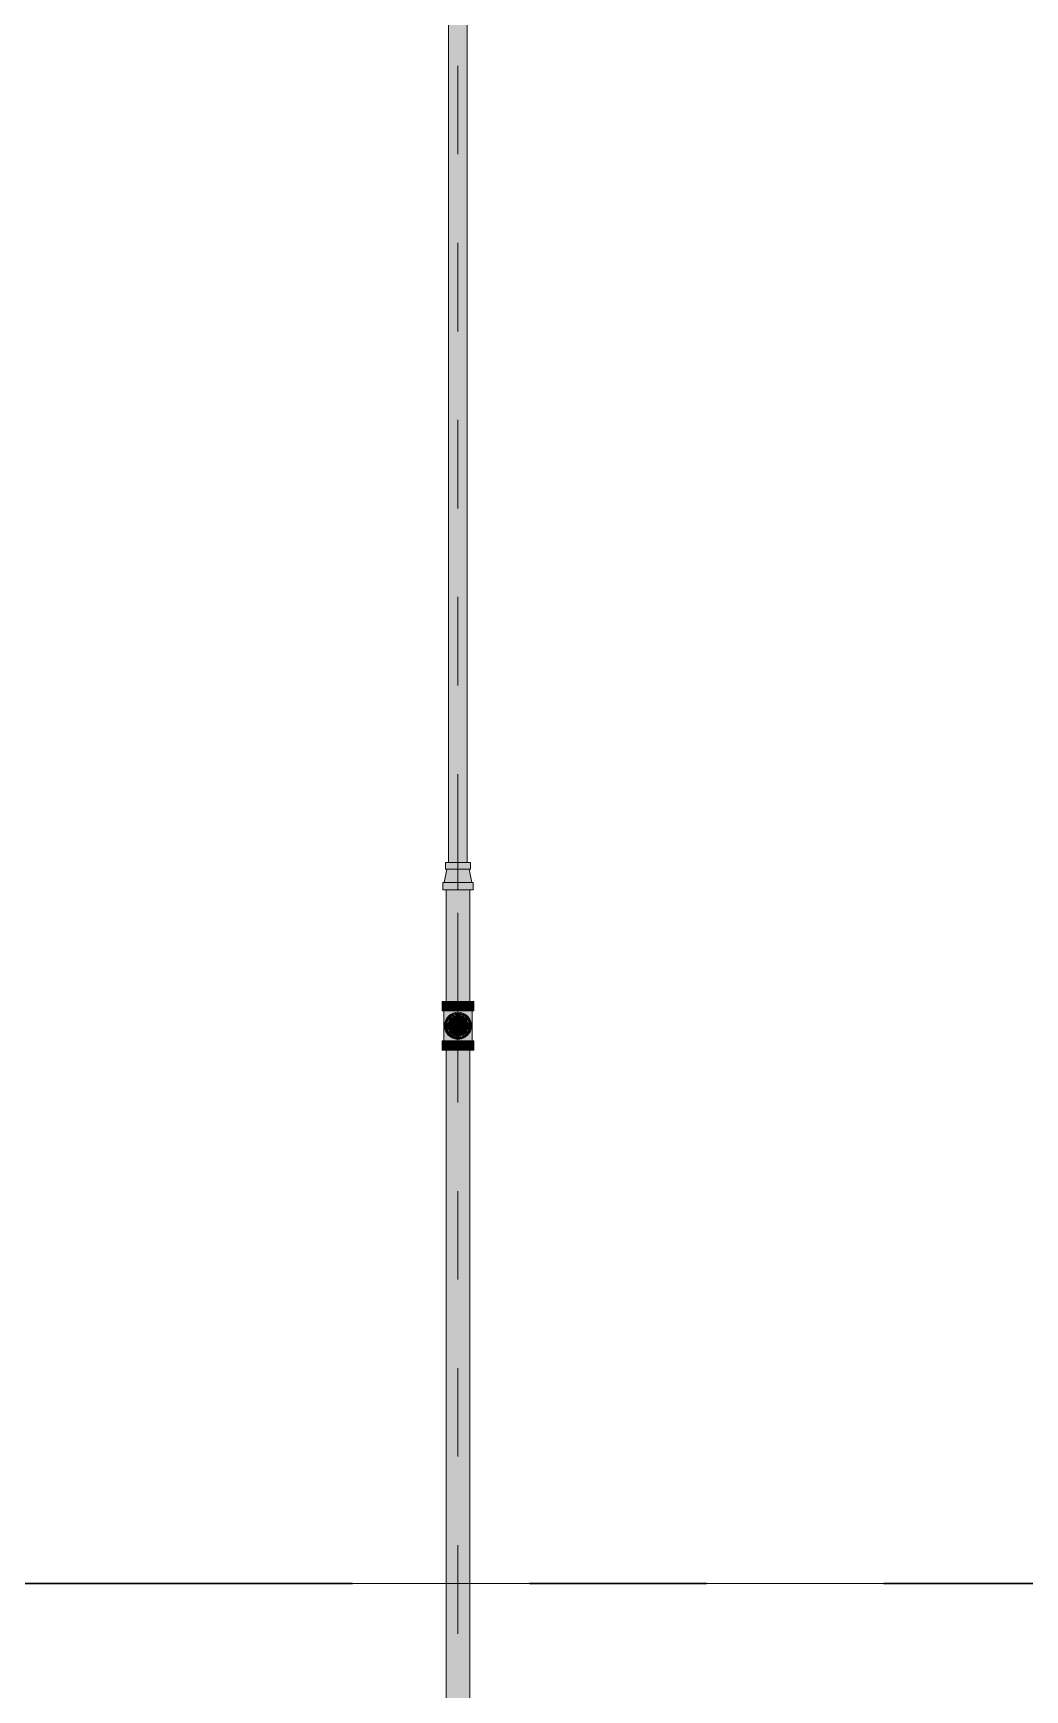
# Model space of a CAD drawing. Header units: millimetres. Extents: x -4000 to 187956, y -58990 to 162485.
# Drawn here: x 30988 to 32766, y 135259 to 138230 of the extents above; entities that cross this region are included whole.
import ezdxf

# ---------------------------------------------------------------- set-up
doc = ezdxf.new("R2010")
doc.units = ezdxf.units.MM
for name, pattern in [('Dash 1_16_', [317.5, 158.75, -158.75]), ('Grid Line', [2222.5, 1270, -317.5, 317.5, -317.5]), ('Grid Line 12_5mm', [2150, 1250, -300, 300, -300])]:
    doc.linetypes.add(name, pattern=pattern)
for name, color, linetype, lineweight in [('F-SPRN', 3, 'Continuous', 9), ('P-PIPE', 3, 'Continuous', 9), ('P-PIPE-CNTR', 3, 'Continuous', 9), ('S-GRID', 1, 'Continuous', 30)]:
    doc.layers.add(name, color=color, linetype=linetype, lineweight=lineweight)

# ---------------------------------------------------------------- blocks, each defined once
blk = doc.blocks.new('CMF2_NHAXUONG_A_rvt-1-FFS - TANG 1')
at = {"layer": 'S-GRID', "linetype": 'Grid Line 12_5mm', "lineweight": 9}
blk.add_line((-824.3, 135450), (183641.1, 135450), dxfattribs=at)
blk = doc.blocks.new('Sprinkler_Up - DN20-V1042-FFS - TANG 1')
at = {"layer": 'F-SPRN', "transparency": 33554534}
for points in [[(-22.2, 0), (-3.9, 0.7), (-1.7, 2.9), (-1.2, 3.5), (-0.6, 4), (0.6, 4), (1.2, 3.5), (1.7, 2.9), (4.6, 0), (22.2, 0), (17.8, 13.2), (6.9, 21.2), (-6.9, 21.2), (-18, 13.1), (-20.5, 5.2)], [(-6.9, -21.2), (6.9, -21.2), (18, -13.1), (22.2, 0), (3.9, -0.7), (1.7, -2.9), (1.2, -3.5), (0.6, -4), (-0.6, -4), (-1.2, -3.5), (-1.7, -2.9), (-4.6, 0), (-22.2, 0), (-18, -13.1), (-12.4, -17.1)], [(0, -16.7), (4.3, -16.1), (11.8, -11.8), (16.1, -4.3), (16.1, 4.3), (9.9, 13.2), (8.3, 14.4), (0, 16.7), (-4.3, 16.1), (-11.8, 11.8), (-16.1, 4.3), (-16.1, -4.3), (-11.8, -11.8), (-8.3, -14.4)], [(0, -15.6), (7.8, -13.5), (13.5, -7.8), (15.1, -4), (15.1, 4), (13.5, 7.8), (7.8, 13.5), (0, 15.6), (-8.2, 13.2), (-11, 11), (-15.1, 4), (-15.1, -4), (-11, -11), (-7.8, -13.5)], [(-10.9, -5.5), (-10.9, 5.4), (-14.5, 5.4), (-14.5, -5.5)], [(-7.7, -5.5), (-7.7, 5.4), (-10.9, 5.4), (-10.9, -5.5)], [(0, -5.5), (0, 5.4), (-7.7, 5.4), (-7.7, -5.5)], [(0, 0), (5.7, 0), (2.9, 4.9), (-2.9, 4.9), (-5.7, 0)], [(-2.9, -4.9), (2.9, -4.9), (5.7, 0), (-5.7, 0)], [(-4.6, 0), (4.6, 0), (0, 4.6)], [(0, -4.6), (4.6, 0), (-4.6, 0)], [(0, -2.6), (1.3, 0), (-1.8, 0)], [(-1.3, 0), (1.8, 0), (0, 2.6)], [(7.7, -5.5), (7.7, 5.4), (0, 5.4), (0, -5.5)], [(10.9, -5.5), (10.9, 5.4), (7.7, 5.4), (7.7, -5.5)], [(14.5, -5.5), (14.5, 5.4), (10.9, 5.4), (10.9, -5.5)]]:
    blk.add_hatch(color=1, dxfattribs=at).paths.add_polyline_path(points)
at = {"layer": 'F-SPRN', "color": 1}
for p, q in [((-11.5, 5.4), (-14.5, 5.4)), ((-14.5, 5.4), (-11.3, 5.4)), ((-14.5, 5.4), (-14.5, 3.7)), ((-14.5, 3.3), (-14.5, 0)), ((-11.5, 5.4), (-11.5, 4)), ((-10.9, 1.9), (-10.9, 3.6)), ((-10.8, 5.4), (-8, 5.4)), ((-8.1, 5.4), (-10.8, 5.4)), ((-8.1, 5.4), (-8.1, 2.8)), ((-8.1, 2.5), (-8.1, 0.7)), ((-7.7, 4.8), (-7.7, 2.7)), ((-7.7, 4.8), (-7.7, 2.7)), ((-7.7, 2.1), (-7.7, 0.5)), ((-7.7, 2.1), (-7.7, 0.5)), ((-6.7, 5.4), (-4.7, 5.4)), ((-5.8, 3.8), (-5.8, 2.2)), ((-2.1, 0.3), (-2.1, 0.2)), ((-2.1, 0), (-2.1, 0)), ((-2.1, 0), (-2.1, -0.1)), ((-1.9, 0.8), (-2, 0.7)), ((-2, 0.7), (-2, 0.6)), ((-0.6, 2), (-0.6, 2)), ((-0.5, 2), (-0.6, 2)), ((0, 2.1), (-0.1, 2.1)), ((0.4, 2), (0.4, 2)), ((2.1, 0), (2.1, 0.1)), ((2.1, 0), (2.1, 0)), ((4.7, 5.4), (6.5, 5.4)), ((7.7, 5.4), (10.8, 5.4)), ((7.7, 5.2), (7.7, 2.7)), ((7.7, 5.2), (7.7, 2.7)), ((7.7, 2.3), (7.7, 0.5)), ((7.7, 2.3), (7.7, 0.5)), ((10.8, 5.4), (8.1, 5.4)), ((8.1, 5.4), (8.1, 2.8)), ((8.1, 2.5), (8.1, 0.4)), ((10.9, 5.4), (14.5, 5.4)), ((10.9, 3.6), (10.9, 0.2)), ((14.5, 5.4), (11.5, 5.4)), ((11.5, 5.4), (11.5, 4)), ((11.5, 3), (11.5, 0.2)), ((14.5, 5.4), (14.5, -5.5)), ((-14.5, -1.3), (-14.5, -3.7)), ((-11.1, -5.5), (-14.5, -5.5)), ((-14.5, -5.5), (-11.5, -5.5)), ((-10.9, -2.6), (-10.9, -1.3)), ((-10.8, -5.5), (-8.1, -5.5)), ((-7.8, -5.5), (-10.8, -5.5)), ((-8.1, -4.2), (-8.1, -5.5)), ((-7.7, -2.7), (-7.7, -4)), ((-7.7, -2.7), (-7.7, -4)), ((-7, -5.5), (-5.8, -5.5)), ((-4.8, -5.5), (-7, -5.5)), ((-5.8, -2.3), (-5.8, -3.8)), ((0, -2.1), (0.1, -2.1)), ((7, -5.5), (4.8, -5.5)), ((5.8, -2.2), (5.8, -3.8)), ((5.8, -5.5), (7, -5.5)), ((7.7, -0.5), (7.7, -2.3)), ((7.7, -0.5), (7.7, -2.3)), ((7.7, -2.7), (7.7, -5.4)), ((7.7, -2.7), (7.7, -5.4)), ((10.8, -5.5), (7.7, -5.5)), ((8.1, -0.4), (8.1, -2.5)), ((8.1, -2.8), (8.1, -5.5)), ((8.1, -5.5), (10.8, -5.5)), ((10.9, -0.2), (10.9, -3.6)), ((14.5, -5.5), (10.9, -5.5)), ((11.5, -0.2), (11.5, -3)), ((11.5, -4), (11.5, -5.5)), ((11.5, -5.5), (14.5, -5.5))]:
    blk.add_line(p, q, dxfattribs=at)
at = {"layer": 'F-SPRN', "color": 1, "flags": 128}
for points in [[(-2, 0.6), (-2, 0.5), (-2, 0.5), (-2, 0.4), (-2.1, 0.3)], [(-2.1, 0.2), (-2.1, 0.1), (-2.1, 0)], [(-1.8, 1), (-1.9, 0.9), (-1.9, 0.8), (-1.9, 0.8)], [(-1.5, 1.5), (-1.5, 1.4), (-1.6, 1.3), (-1.6, 1.3), (-1.7, 1.2), (-1.7, 1.1), (-1.8, 1.1), (-1.8, 1)], [(-1.1, 1.8), (-1.2, 1.7), (-1.2, 1.7), (-1.3, 1.6), (-1.4, 1.6), (-1.4, 1.5), (-1.5, 1.5)], [(-0.9, 1.9), (-0.9, 1.9), (-1, 1.8), (-1.1, 1.8)], [(-0.6, 2), (-0.7, 2), (-0.8, 1.9), (-0.9, 1.9)], [(-0.2, 2.1), (-0.3, 2.1), (-0.4, 2), (-0.5, 2)], [(-0.1, 2.1), (-0.1, 2.1), (-0.2, 2.1)], [(0.4, 2), (0.3, 2.1), (0.2, 2.1), (0.1, 2.1), (0, 2.1)], [(1.8, 1.1), (1.7, 1.2), (1.7, 1.2), (1.6, 1.3), (1.6, 1.4), (1.5, 1.4), (1.4, 1.5), (1.4, 1.5), (1.3, 1.6), (1.3, 1.7), (1.2, 1.7), (1.1, 1.7), (1.1, 1.8), (1, 1.8), (0.9, 1.9), (0.8, 1.9), (0.8, 1.9), (0.7, 2), (0.6, 2), (0.5, 2), (0.4, 2)], [(1.9, 0.7), (1.9, 0.8), (1.9, 0.9), (1.8, 1), (1.8, 1), (1.8, 1.1)], [(2, 0.6), (2, 0.7), (1.9, 0.7)], [(2.1, 0.1), (2.1, 0.2), (2.1, 0.2), (2.1, 0.3), (2, 0.4), (2, 0.5), (2, 0.6)], [(-2.1, -0.1), (-2.1, -0.2), (-2.1, -0.2), (-2.1, -0.3)], [(-2.1, -0.3), (-2, -0.4), (-2, -0.5), (-2, -0.6), (-2, -0.7), (-1.9, -0.7), (-1.9, -0.8), (-1.9, -0.9), (-1.8, -1), (-1.8, -1), (-1.8, -1.1), (-1.7, -1.2), (-1.7, -1.2), (-1.6, -1.3), (-1.6, -1.4), (-1.5, -1.4), (-1.4, -1.5), (-1.4, -1.5), (-1.3, -1.6), (-1.3, -1.7), (-1.2, -1.7), (-1.1, -1.7), (-1.1, -1.8), (-1, -1.8), (-0.9, -1.9), (-0.8, -1.9), (-0.8, -1.9), (-0.7, -2), (-0.6, -2), (-0.5, -2), (-0.4, -2), (-0.4, -2), (-0.3, -2.1), (-0.2, -2.1), (-0.1, -2.1), (0, -2.1)], [(0.1, -2.1), (0.1, -2.1), (0.2, -2.1), (0.3, -2.1), (0.4, -2), (0.5, -2), (0.6, -2), (0.6, -2), (0.7, -2), (0.8, -1.9), (0.9, -1.9), (0.9, -1.9), (1, -1.8), (1.1, -1.8), (1.2, -1.7), (1.2, -1.7), (1.3, -1.6), (1.4, -1.6), (1.4, -1.5), (1.5, -1.5), (1.5, -1.4), (1.6, -1.3), (1.6, -1.3), (1.7, -1.2), (1.7, -1.1), (1.8, -1.1), (1.8, -1), (1.9, -0.9), (1.9, -0.8), (1.9, -0.8), (2, -0.7), (2, -0.6), (2, -0.5), (2, -0.5), (2, -0.4), (2.1, -0.3), (2.1, -0.2), (2.1, -0.1), (2.1, 0)]]:
    blk.add_lwpolyline(points, dxfattribs=at)
at = {"layer": 'F-SPRN', "color": 1}
for radius, start, end in [(22.2, 360, 180), (21.9, 165.6773, 179.2615), (21.9, 144.7698, 164.8151), (21.9, 126.6942, 143.2701), (16.7, 167.6802, 180), (16.7, 167.6802, 180), (16.7, 162.1178, 165), (16.7, 162.1178, 165), (16.7, 155.3879, 162.1178), (16.7, 155.3879, 162.1178), (15.6, 166.4265, 180), (15.6, 166.4265, 180), (15.6, 150.9409, 165), (15.6, 159.6139, 165), (16.7, 136.7213, 149.931), (16.7, 136.7213, 149.931), (15.6, 150.9409, 156.3845), (15.6, 138.4214, 150), (15.6, 138.4214, 150), (21.9, 108.2621, 125.7507), (15.6, 126.205, 133.2078), (15.6, 126.205, 133.2078), (16.7, 121.4181, 126.9869), (16.7, 121.4181, 126.9869), (16.7, 106.5995, 120), (16.7, 106.5995, 120), (15.6, 120, 121.8808), (15.6, 120, 121.8808), (15.6, 114.4363, 119.9813), (15.6, 114.4363, 119.9813), (21.9, 99.348, 107.901), (4.63, 155.7832, 180), (4.63, 155.7832, 180), (16.7, 96.4143, 105), (16.7, 96.4143, 105), (4.63, 109.0192, 138.2703), (4.63, 109.0192, 138.2703), (21.9, 90.145, 98.8503), (15.6, 95.5762, 100.6843), (15.6, 95.5762, 100.6843), (2.56, 109.0192, 168.8278), (2.56, 109.0192, 168.8278), (2.04, 109.0192, 180), (16.7, 83.0684, 90), (16.7, 83.0684, 90), (4.63, 17.9592, 90), (4.63, 17.9592, 90), (3.81, 57.0577, 90), (2.56, 14.5599, 90), (2.56, 14.5599, 90), (2.04, 10.4703, 90), (21.9, 72.5583, 89.4624), (15.6, 75.573, 80.5892), (15.6, 75.573, 80.5892), (3.81, 16.1605, 43.8358), (15.6, 67.5614, 74.5481), (15.6, 67.5614, 74.5481), (16.7, 60, 75), (16.7, 60, 75), (15.6, 60.0187, 65.5637), (15.6, 60.0187, 65.5637), (21.9, 54.2493, 71.7379), (15.6, 58.1192, 60), (15.6, 58.1192, 60), (16.7, 53.0131, 58.5819), (16.7, 53.0131, 58.5819), (15.6, 46.7922, 53.795), (15.6, 46.7922, 53.795), (15.6, 30, 41.5786), (15.6, 30, 41.5786), (16.7, 30, 43.2787), (16.7, 30, 43.2787), (21.9, 37.482, 53.3058), (15.6, 23.6155, 29.5646), (15.6, 15, 29.5646), (15.6, 15, 20.3861), (16.7, 15, 24.6121), (16.7, 15, 24.6121), (15.6, 360, 13.6618), (15.6, 0, 13.6618), (16.7, 360, 12.3198), (16.7, 0, 12.3198), (21.9, 36, 37.482), (21.9, 15.1849, 35.2302), (21.9, 0.7385, 14.3227), (22.2, 180, 360), (21.9, 180.7385, 194.3227), (21.9, 195.1849, 215.2302), (21.9, 216.7299, 233.3058), (16.7, 180, 192.3198), (16.7, 180, 192.3198), (16.7, 195, 197.8822), (16.7, 195, 197.8822), (16.7, 197.8822, 204.6121), (16.7, 197.8822, 204.6121), (15.6, 181.9082, 193.6618), (15.6, 181.9082, 193.6618), (15.6, 197.3339, 209.5646), (15.6, 197.3339, 209.5646), (16.7, 210.069, 223.2787), (16.7, 210.069, 223.2787), (15.6, 212.5472, 221.5786), (15.6, 212.5472, 221.5786), (21.9, 234.2493, 251.7379), (16.7, 229.4249, 238.5819), (16.7, 229.4249, 238.5819), (15.6, 233.795, 240), (15.6, 233.795, 240), (16.7, 240, 255), (16.7, 240, 255), (15.6, 240.0187, 254.5481), (15.6, 240.0187, 254.5481), (21.9, 252.5583, 269.4624), (4.63, 197.9592, 0), (4.63, 197.9592, 360), (15.6, 255, 267.64), (15.6, 255, 267.64), (3.81, 196.1605, 360), (2.56, 191.1677, 0), (2.56, 191.1677, 360), (2.04, 190.4703, 0), (16.7, 263.0684, 270), (16.7, 263.0684, 270), (21.9, 270.145, 278.8503), (15.6, 275.5762, 280.6843), (15.6, 275.5762, 280.6843), (16.7, 276.4143, 285), (16.7, 276.4143, 285), (21.9, 279.348, 287.901), (16.7, 286.5995, 300), (16.7, 286.5995, 300), (15.6, 294.4363, 299.9813), (15.6, 294.4363, 299.9813), (21.9, 288.2621, 305.7507), (15.6, 300, 313.2078), (15.6, 300, 313.2078), (16.7, 301.4181, 310.5751), (16.7, 301.4181, 310.5751), (15.6, 318.4214, 330), (15.6, 318.4214, 330), (16.7, 316.7213, 330), (16.7, 316.7213, 330), (21.9, 306.6942, 323.2701), (15.6, 330.4354, 345), (15.6, 330.4354, 336.3845), (15.6, 339.6139, 345), (15.6, 346.3382, 360), (15.6, 346.3382, 360), (16.7, 335.3879, 345), (16.7, 335.3879, 345), (16.7, 347.6802, 360), (16.7, 347.6802, 360), (21.9, 324.7698, 344.8151), (21.9, 345.6773, 359.2615)]:
    blk.add_arc((0, 0), radius, start, end, dxfattribs=at)
blk = doc.blocks.new('Steel_Transition_Threaded_HoaPhat - Standard-V1046-FFS - TANG 1')
at = {"layer": 'P-PIPE', "lineweight": 13, "transparency": 33554534}
h = blk.add_hatch(color=1, dxfattribs=at)
h.paths.add_polyline_path([(31750, 136427.6), (31755.8, 136428.4), (31761.3, 136430.6), (31765.9, 136434.2), (31769.5, 136438.8), (31771.7, 136444.3), (31772.5, 136450.1), (31771.7, 136455.9), (31768, 136463.3), (31765.9, 136466), (31761.3, 136469.6), (31755.8, 136471.8), (31750, 136472.6), (31744.2, 136471.8), (31738.8, 136469.6), (31734.1, 136466), (31730.5, 136461.3), (31728.3, 136455.9), (31727.5, 136450.1), (31728.3, 136444.3), (31730.5, 136438.8), (31734.2, 136434.1), (31738.8, 136430.6), (31744.2, 136428.4)])
h.paths.add_polyline_path([(31750, 136430), (31744.8, 136430.7), (31740, 136432.7), (31734.2, 136437.9), (31732.6, 136440), (31730.6, 136444.9), (31729.9, 136450.1), (31730.6, 136455.3), (31735, 136463.3), (31735.8, 136464.3), (31740, 136467.5), (31744.8, 136469.5), (31750, 136470.2), (31755.2, 136469.5), (31760.1, 136467.5), (31765, 136463.3), (31767.4, 136460.1), (31769.4, 136455.3), (31770.1, 136450.1), (31769.4, 136444.9), (31767.4, 136440), (31764.2, 136435.9), (31760.1, 136432.7), (31755.2, 136430.7)])
for points in [[(31750, 136430), (31750, 136433.7), (31741.8, 136435.9), (31735.8, 136441.9), (31733.6, 136450.1), (31735.8, 136458.3), (31741.8, 136464.3), (31750, 136466.5), (31750, 136470.2), (31744.8, 136469.5), (31740, 136467.5), (31734.2, 136462.3), (31732.6, 136460.1), (31730.6, 136455.3), (31729.9, 136450.1), (31730.6, 136444.9), (31734.2, 136437.9), (31735.8, 136435.9), (31740, 136432.7), (31744.8, 136430.7)], [(31750, 136431.6), (31754.8, 136432.2), (31759.3, 136434.1), (31763.1, 136437), (31766, 136440.8), (31767.9, 136445.3), (31768.5, 136450.1), (31767.9, 136454.9), (31766, 136459.3), (31762.9, 136463.3), (31759.3, 136466.1), (31754.8, 136468), (31750, 136468.6), (31745.2, 136468), (31740.8, 136466.1), (31734.2, 136459.7), (31734, 136459.3), (31732.1, 136454.9), (31731.5, 136450.1), (31732.1, 136445.3), (31734.2, 136440.5), (31736.9, 136437), (31740.8, 136434.1), (31745.2, 136432.2)], [(31750, 136430), (31755.2, 136430.7), (31760.1, 136432.7), (31764.2, 136435.9), (31767.4, 136440), (31769.4, 136444.9), (31770.1, 136450.1), (31769.4, 136455.3), (31765, 136463.3), (31764.2, 136464.3), (31760.1, 136467.5), (31755.2, 136469.5), (31750, 136470.2), (31750, 136466.5), (31758.2, 136464.3), (31764.2, 136458.3), (31766.4, 136450.1), (31764.2, 136441.9), (31758.2, 136435.9), (31750, 136433.7)]]:
    blk.add_hatch(color=1, dxfattribs=at).paths.add_polyline_path(points)
at = {"layer": 'P-PIPE', "color": 20, "lineweight": 13}
for radius, start, end in [(22.5, 90, 270), (22.5, 135, 225), (20.1, 166.0499, 193.9501), (20.1, 150, 162.7449), (18.5, 166.5939, 193.4061), (18.5, 166.5939, 193.4061), (18.5, 157.6232, 165), (18.5, 157.6232, 165), (20.1, 142.363, 148.1553), (18.5, 136.4297, 150), (18.5, 136.4297, 150), (22.5, 134.5845, 135), (20.1, 138.6435, 142.363), (22.5, 90, 134.5845), (16.4, 164.4473, 165), (16.4, 158.0319, 163.506), (20.1, 128.8856, 138.6435), (16.4, 143.5463, 150), (18.5, 134.3867, 135), (18.5, 134.3867, 135), (18.5, 123.4976, 133.2041), (18.5, 123.4976, 133.2041), (20.1, 109.6859, 125.0043), (18.5, 106.819, 120), (18.5, 106.819, 120), (16.4, 115.1607, 120), (16.4, 107.4657, 111.9681), (20.1, 100.9975, 105), (18.5, 91.4353, 103.2046), (18.5, 91.4353, 103.2046), (16.4, 96.2132, 104.6042), (20.1, 90.5246, 98.5089), (22.5, 270, 90), (22.5, 270, 90), (18.5, 78.0986, 90), (18.5, 78.0986, 90), (20.1, 75.0607, 87.9279), (18.5, 60, 75), (18.5, 60, 75), (16.4, 66.9681, 72.9388), (20.1, 54.9957, 75), (18.5, 46.7959, 56.5024), (18.5, 46.7959, 56.5024), (20.1, 41.3565, 51.1144), (18.5, 45, 45.6133), (18.5, 45, 45.6133), (16.4, 30, 38.0319), (18.5, 30, 43.5703), (18.5, 30, 43.5703), (20.1, 31.8447, 40.1323), (18.5, 15, 22.3768), (18.5, 15, 22.3768), (20.1, 17.2551, 30), (18.5, 346.5939, 13.4061), (18.5, 346.5939, 13.4061), (20.1, 346.0499, 13.9501), (20.1, 197.2551, 210), (18.5, 195, 202.3768), (18.5, 195, 202.3768), (20.1, 211.8447, 217.637), (16.4, 168.5467, 178.9063), (16.4, 184.8393, 191.4533), (18.5, 210, 223.5703), (18.5, 210, 223.5703), (22.5, 225, 225.4155), (16.4, 195, 195.5527), (22.5, 225.4155, 270), (20.1, 220.1323, 231.1144), (16.4, 210.6635, 216.4537), (18.5, 226.7959, 236.5024), (18.5, 226.7959, 236.5024), (20.1, 234.9957, 255), (16.4, 230.4733, 236.6389), (18.5, 240, 255), (18.5, 240, 255), (16.4, 240, 246.5955), (16.4, 250.3629, 255), (20.1, 255.0607, 267.9279), (18.5, 258.0986, 270), (18.5, 258.0986, 270), (16.4, 264.1652, 268.506), (20.1, 270.5246, 278.5089), (18.5, 271.4353, 283.2046), (18.5, 271.4353, 283.2046), (16.4, 276.2132, 283.9063), (20.1, 280.9975, 285), (16.4, 287.4657, 291.9681), (18.5, 286.819, 300), (18.5, 286.819, 300), (16.4, 293.4045, 300), (20.1, 289.6859, 305.0043), (18.5, 303.4976, 313.2041), (18.5, 303.4976, 313.2041), (20.1, 308.8856, 328.1553), (18.5, 316.4297, 330), (18.5, 316.4297, 330), (16.4, 338.0319, 342.8691), (16.4, 353.5463, 8.0319), (18.5, 337.6232, 345), (18.5, 337.6232, 345), (20.1, 330, 342.7449)]:
    blk.add_arc((31750, 136450.1), radius, start, end, dxfattribs=at)

msp = doc.modelspace()

# ---------------------------------------------------------------- block references
at = {"lineweight": 5}
msp.add_blockref('CMF2_NHAXUONG_A_rvt-1-FFS - TANG 1', (0, 0), dxfattribs=at)

# ---------------------------------------------------------------- next in the draw order: hatches: boundary and pattern name
at = {"layer": 'P-PIPE', "lineweight": 5, "transparency": 33554534}
for points in [[(31733.9, 136742.6), (31750, 136742.6), (31750, 139409.5), (31733.3, 139409.5), (31733.3, 136742.6)], [(31750, 136742.6), (31766.7, 136742.6), (31766.1, 139409.5), (31750, 139409.5), (31750, 136828.3)], [(31767.5, 136706.9), (31774.8, 136706.9), (31769.4, 136730.8), (31729.9, 136730.8), (31726.1, 136706.9), (31762.4, 136706.9)], [(31734.1, 136730.8), (31772.5, 136730.8), (31771.7, 136742.6), (31727.5, 136742.6), (31728.3, 136730.8), (31730.5, 136730.8)], [(31730.7, 136693.6), (31777.4, 136693.6), (31776.4, 136706.9), (31722.7, 136706.9), (31723.6, 136693.6), (31726.3, 136693.6)], [(31739.5, 136493.8), (31750, 136493.8), (31750, 136693.6), (31728.9, 136693.6), (31729.6, 136493.8), (31735.1, 136493.8)], [(31750, 136493.8), (31771.1, 136493.8), (31770.4, 136693.6), (31750, 136693.6), (31750, 136536.3)], [(31729.8, 136477.1), (31750, 136477.1), (31750, 136493.8), (31721.4, 136493.8), (31722.3, 136477.1), (31725.2, 136477.1)], [(31750, 136477.1), (31778.6, 136477.1), (31777.7, 136493.8), (31750, 136493.8)], [(31748.4, 136423.1), (31750, 136423.1), (31750, 136428.9), (31740.8, 136431.3), (31733.9, 136436.8), (31731.7, 136439.4), (31729.2, 136446.2), (31729.2, 136454), (31733.9, 136463.4), (31737.7, 136467), (31744.3, 136470.2), (31750, 136471.2), (31750, 136477.1), (31724.7, 136477.1), (31725.6, 136423.1), (31746.7, 136423.1)], [(31750, 136426), (31756.2, 136426.8), (31762.1, 136429.2), (31767.1, 136433), (31770.9, 136438), (31773.3, 136443.8), (31774.1, 136450.1), (31773.3, 136456.3), (31770, 136463.3), (31767.1, 136467.1), (31762.1, 136471), (31756.2, 136473.4), (31750, 136474.2), (31743.8, 136473.4), (31737.9, 136471), (31733, 136467.1), (31729.1, 136462.1), (31726.7, 136456.3), (31725.9, 136450.1), (31726.7, 136443.8), (31729.1, 136438), (31734.2, 136432.1), (31737.9, 136429.2), (31743.8, 136426.8)], [(31741.7, 136435.6), (31742.8, 136437.6), (31741.7, 136441.7), (31742.8, 136445.9), (31745.8, 136449), (31757.2, 136454.3), (31758.4, 136458.4), (31756.7, 136463.3), (31755.9, 136464.3), (31750, 136466.8), (31741.7, 136464.6), (31735.5, 136458.4), (31733.3, 136450.1), (31735.5, 136441.7), (31738.2, 136438.3)], [(31771.9, 136423.1), (31775.3, 136423.1), (31774.4, 136477.1), (31750, 136477.1), (31750, 136471.2), (31759.2, 136468.9), (31766.1, 136463.4), (31768.3, 136460.7), (31770.8, 136454), (31770.8, 136446.2), (31766.1, 136436.8), (31762.3, 136433.2), (31755.7, 136430), (31750, 136428.9), (31750, 136423.1), (31767.9, 136423.1)], [(31735.7, 136406.5), (31750, 136406.5), (31750, 136423.1), (31721.4, 136423.1), (31722.3, 136406.5), (31734.2, 136406.5)], [(31750, 134725.1), (31750, 136406.5), (31728.9, 136406.5), (31729.6, 134725.1), (31744.5, 134725.1)], [(31750, 136406.5), (31778.6, 136406.5), (31777.7, 136423.1), (31750, 136423.1)], [(31750, 134725.1), (31771.1, 134725.1), (31770.4, 136406.5), (31750, 136406.5), (31750, 135076.2)]]:
    msp.add_hatch(color=1, dxfattribs=at).paths.add_polyline_path(points)
at = {"layer": 'P-PIPE', "transparency": 33554534}
msp.add_hatch(color=1, dxfattribs=at).paths.add_polyline_path([(31750, 136433.4), (31758.4, 136435.6), (31761.8, 136438.3), (31766.1, 136445.8), (31766.1, 136454.4), (31760, 136463.3), (31758.4, 136464.6), (31750, 136466.8), (31745.7, 136466.2), (31738.2, 136461.9), (31733.9, 136454.4), (31734.2, 136445.2), (31738.2, 136438.3), (31741.7, 136435.6)])

# ---------------------------------------------------------------- next in the draw order: linework, layer by layer
at = {"layer": 'P-PIPE', "color": 20, "lineweight": 13}
for p, q in [((31733.3, 139409.5), (31733.3, 136742.6)), ((31766.7, 136742.6), (31766.7, 139409.5)), ((31729.9, 136730.8), (31725.2, 136706.9)), ((31727.5, 136742.6), (31727.5, 136730.8)), ((31733.2, 136742.6), (31727.5, 136742.6)), ((31772.5, 136742.6), (31727.5, 136742.6)), ((31727.5, 136730.8), (31772.5, 136730.8)), ((31727.5, 136730.8), (31729.8, 136730.8)), ((31730.6, 136730.8), (31734.1, 136730.8)), ((31733.3, 136742.6), (31738.2, 136742.6)), ((31738.1, 136742.6), (31734.1, 136742.6)), ((31734.1, 136730.8), (31734.2, 136730.8)), ((31734.2, 136730.8), (31744.2, 136730.8)), ((31738.7, 136742.6), (31761.3, 136742.6)), ((31761.3, 136742.6), (31738.8, 136742.6)), ((31744.8, 136730.8), (31755.2, 136730.8)), ((31755.8, 136730.8), (31769.4, 136730.8)), ((31761.8, 136742.6), (31766, 136742.6)), ((31765.9, 136742.6), (31761.9, 136742.6)), ((31766.1, 136742.6), (31766.7, 136742.6)), ((31772.5, 136742.6), (31766.8, 136742.6)), ((31774.8, 136706.9), (31770.1, 136730.8)), ((31770.2, 136730.8), (31772.5, 136730.8)), ((31772.5, 136730.8), (31772.5, 136742.6)), ((31722.7, 136706.9), (31722.7, 136693.6)), ((31725, 136706.9), (31722.7, 136706.9)), ((31777.4, 136706.9), (31722.7, 136706.9)), ((31722.7, 136693.6), (31777.4, 136693.6)), ((31722.7, 136693.6), (31728.7, 136693.6)), ((31742.9, 136706.9), (31726.3, 136706.9)), ((31728.9, 136693.6), (31728.9, 136493.8)), ((31729.6, 136693.6), (31728.9, 136693.6)), ((31768.3, 136693.6), (31731.7, 136693.6)), ((31731.7, 136693.6), (31734.1, 136693.6)), ((31735, 136693.6), (31768.4, 136693.6)), ((31756.4, 136706.9), (31743.6, 136706.9)), ((31773.7, 136706.9), (31757.1, 136706.9)), ((31771.1, 136693.6), (31770.4, 136693.6)), ((31771.1, 136493.8), (31771.1, 136693.6)), ((31771.3, 136693.6), (31777.4, 136693.6)), ((31777.4, 136706.9), (31775, 136706.9)), ((31777.4, 136693.6), (31777.4, 136706.9)), ((31721.4, 136493.8), (31721.4, 136477.1)), ((31728.8, 136493.8), (31721.4, 136493.8)), ((31750, 136493.8), (31721.4, 136493.8)), ((31728.9, 136493.8), (31729.6, 136493.8)), ((31729.7, 136493.8), (31735.1, 136493.8)), ((31734.1, 136493.8), (31729.8, 136493.8)), ((31735.6, 136493.8), (31764.4, 136493.8)), ((31750, 136493.8), (31735.7, 136493.8)), ((31764.3, 136493.8), (31750, 136493.8)), ((31778.6, 136493.8), (31750, 136493.8)), ((31764.9, 136493.8), (31770.3, 136493.8)), ((31770.2, 136493.8), (31765, 136493.8)), ((31770.4, 136493.8), (31771.1, 136493.8)), ((31778.6, 136493.8), (31771.2, 136493.8)), ((31778.6, 136477.1), (31778.6, 136493.8)), ((31721.4, 136477.1), (31724.6, 136477.1)), ((31721.4, 136477.1), (31750, 136477.1)), ((31724.7, 136477.1), (31724.7, 136423.1)), ((31725.6, 136477.1), (31724.7, 136477.1)), ((31725.6, 136477.1), (31724.7, 136477.1)), ((31725.5, 136477.1), (31734.1, 136477.1)), ((31734.1, 136477.1), (31725.6, 136477.1)), ((31742.6, 136477.1), (31725.6, 136477.1)), ((31741.9, 136477.1), (31735.6, 136477.1)), ((31735.7, 136477.1), (31741.9, 136477.1)), ((31743.4, 136477.1), (31750, 136477.1)), ((31750, 136477.1), (31743.5, 136477.1)), ((31750, 136477.1), (31743.5, 136477.1)), ((31750, 136477.1), (31756.6, 136477.1)), ((31750, 136477.1), (31778.6, 136477.1)), ((31756.5, 136477.1), (31750, 136477.1)), ((31756.5, 136477.1), (31750, 136477.1)), ((31775.3, 136477.1), (31757.4, 136477.1)), ((31758.1, 136477.1), (31764.3, 136477.1)), ((31764.4, 136477.1), (31758.1, 136477.1)), ((31765.3, 136477.1), (31774.5, 136477.1)), ((31775.3, 136477.1), (31765.4, 136477.1)), ((31775.3, 136423.1), (31775.3, 136477.1)), ((31775.4, 136477.1), (31778.6, 136477.1)), ((31721.4, 136423.1), (31721.4, 136406.5)), ((31724.6, 136423.1), (31721.4, 136423.1)), ((31750, 136423.1), (31721.4, 136423.1)), ((31721.4, 136406.5), (31728.8, 136406.5)), ((31721.4, 136406.5), (31750, 136406.5)), ((31724.7, 136423.1), (31734.1, 136423.1)), ((31724.7, 136423.1), (31742.6, 136423.1)), ((31734.1, 136423.1), (31725.5, 136423.1)), ((31728.9, 136406.5), (31728.9, 134725.1)), ((31729.6, 136406.5), (31728.9, 136406.5)), ((31735.1, 136406.5), (31729.7, 136406.5)), ((31729.8, 136406.5), (31734.1, 136406.5)), ((31735.6, 136423.1), (31741.9, 136423.1)), ((31764.4, 136406.5), (31735.6, 136406.5)), ((31741.9, 136423.1), (31735.7, 136423.1)), ((31735.7, 136406.5), (31750, 136406.5)), ((31750, 136423.1), (31743.4, 136423.1)), ((31743.5, 136423.1), (31750, 136423.1)), ((31743.5, 136423.1), (31750, 136423.1)), ((31756.6, 136423.1), (31750, 136423.1)), ((31778.6, 136423.1), (31750, 136423.1)), ((31750, 136423.1), (31756.5, 136423.1)), ((31750, 136423.1), (31756.5, 136423.1)), ((31750, 136406.5), (31764.3, 136406.5)), ((31750, 136406.5), (31778.6, 136406.5)), ((31757.4, 136423.1), (31774.4, 136423.1)), ((31764.3, 136423.1), (31758.1, 136423.1)), ((31758.1, 136423.1), (31764.4, 136423.1)), ((31770.3, 136406.5), (31764.9, 136406.5)), ((31765, 136406.5), (31770.2, 136406.5)), ((31774.5, 136423.1), (31765.3, 136423.1)), ((31765.4, 136423.1), (31774.4, 136423.1)), ((31771.1, 136406.5), (31770.4, 136406.5)), ((31771.1, 134725.1), (31771.1, 136406.5)), ((31771.2, 136406.5), (31778.6, 136406.5)), ((31774.4, 136423.1), (31775.3, 136423.1)), ((31774.4, 136423.1), (31775.3, 136423.1)), ((31778.6, 136423.1), (31775.4, 136423.1)), ((31778.6, 136406.5), (31778.6, 136423.1))]:
    msp.add_line(p, q, dxfattribs=at)
for radius, start, end in [(24.1, 90, 255), (24.1, 90, 270), (21.1, 165.7378, 177.7452), (21.1, 158.0211, 165), (21.1, 150, 154.6013), (21.1, 128.0211, 138.6854), (21.1, 113.0211, 125.8689), (21.1, 99.731, 105), (21.1, 90, 98.0211), (24.1, 285, 90), (24.1, 270, 90), (21.1, 75, 90), (21.1, 54.4236, 65.5764), (21.1, 39.3488, 51.9789), (21.1, 26.4435, 30), (21.1, 15, 21.9789), (21.1, 2.0242, 14.2622), (21.1, 182.0242, 192.7707), (21.1, 195, 203.0211), (21.1, 205.3987, 210), (21.1, 213.8363, 218.0211), (21.1, 221.3146, 225), (21.1, 225, 233.0211), (21.1, 234.1311, 240), (21.1, 242.2293, 251.1321), (24.1, 255, 255.2105), (24.1, 255.2105, 270), (21.1, 255, 261.9292), (21.1, 261.9789, 267.7707), (21.1, 270, 276.9789), (24.1, 270, 284.7895), (21.1, 279.731, 285), (24.1, 284.7895, 285), (21.1, 291.9789, 305.8689), (21.1, 306.9789, 315), (21.1, 317.2293, 321.8404), (21.1, 321.9789, 326.1637), (21.1, 330, 334.6013), (21.1, 336.9789, 345), (21.1, 345.7378, 351.9789), (21.1, 353.0708, 357.9758)]:
    msp.add_arc((31750, 136450.1), radius, start, end, dxfattribs=at)
at = {"layer": 'P-PIPE', "color": 1}
for centre, radius, start, end in [((31750, 136450.1), 16.7, 157.579, 164.2722), ((31750, 136458.4), 8.35, 69.0027, 79.2369), ((31750, 136458.4), 8.35, 316.3183, 330), ((31750, 136458.4), 8.35, 20.1285, 29.0413), ((31750, 136458.4), 8.35, 8.0385, 17.9918), ((31750, 136458.4), 8.35, 352.2824, 1.6717), ((31750, 136450.1), 16.7, 46.0317, 51.8726), ((31750, 136450.1), 16.7, 39.3092, 45.2846), ((31750, 136450.1), 16.7, 32.3031, 39.2955), ((31750, 136450.1), 16.7, 23.314, 31.0974), ((31750, 136450.1), 16.7, 16.9375, 22.421), ((31750, 136450.1), 16.7, 190.2154, 195.2487), ((31750, 136450.1), 16.7, 231.8726, 237.203), ((31750, 136441.7), 8.35, 172.0327, 181.5407), ((31750, 136441.7), 8.35, 199.9004, 209.0413), ((31750, 136441.7), 8.35, 131.0366, 150), ((31750, 136441.7), 8.35, 226.6998, 237.8461), ((31750, 136441.7), 8.35, 115.6806, 125.5287), ((31750, 136441.7), 8.35, 100.6842, 114.0387), ((31750, 136441.7), 8.35, 249.0027, 259.2369), ((31750, 136450.1), 16.7, 264.6626, 273.5288), ((31750, 136441.7), 8.35, 90, 100.6842), ((31750, 136458.4), 8.35, 270, 280.6842), ((31750, 136450.1), 16.7, 308.1274, 313.9683), ((31750, 136450.1), 16.7, 314.7154, 320.6908), ((31750, 136450.1), 16.7, 328.9026, 336.686), ((31750, 136450.1), 16.7, 337.2636, 343.0625), ((31750, 136450.1), 16.7, 4.3093, 9.8892)]:
    msp.add_arc(centre, radius, start, end, dxfattribs=at)
at = {"layer": 'P-PIPE-CNTR', "color": 1, "linetype": 'Dash 1_16_'}
for p, q in [((31750, 136742.6), (31750, 139409.5)), ((31750, 136742.6), (31750, 139409.5)), ((31750, 136493.8), (31750, 136693.6)), ((31750, 136493.8), (31750, 136693.6)), ((31750, 136472.6), (31750, 136475.1)), ((31750, 136471.2), (31750, 136472.6)), ((31750, 136468.6), (31750, 136470.2)), ((31750, 136463.6), (31750, 136465.2)), ((31750, 136459.8), (31750, 136462.6)), ((31750, 136455.5), (31750, 136459.1)), ((31750, 136452.6), (31750, 136454.3)), ((31725, 136450.1), (31727.5, 136450.1)), ((31727.8, 136450.1), (31731.5, 136450.1)), ((31731.5, 136450.1), (31733.3, 136450.1)), ((31736.9, 136450.1), (31740.4, 136450.1)), ((31740.4, 136450.1), (31742.3, 136450.1)), ((31745.4, 136450.1), (31747.6, 136450.1)), ((31748.7, 136450.1), (31750, 136450.1)), ((31750, 136450.1), (31750, 136452.1)), ((31750, 136448), (31750, 136450.1)), ((31750, 136450.1), (31751.3, 136450.1)), ((31750, 136445.9), (31750, 136447.5)), ((31750, 136441.1), (31750, 136444.6)), ((31750, 136438.1), (31750, 136440.4)), ((31750, 136435), (31750, 136436.5)), ((31750, 136432.2), (31750, 136433.4)), ((31750, 136430), (31750, 136431.6)), ((31750, 136427.6), (31750, 136428.9)), ((31750, 136425.1), (31750, 136426.8)), ((31751.8, 136450.1), (31754.6, 136450.1)), ((31755.7, 136450.1), (31763.5, 136450.1)), ((31766.4, 136450.1), (31768.5, 136450.1)), ((31768.5, 136450.1), (31772.2, 136450.1)), ((31772.5, 136450.1), (31775, 136450.1)), ((31750, 134725.1), (31750, 136406.5)), ((31750, 134725.1), (31750, 136406.5))]:
    msp.add_line(p, q, dxfattribs=at)
at = {"layer": 'P-PIPE-CNTR', "color": 20, "lineweight": 13}
for p, q in [((31750, 136693.6), (31750, 136742.6)), ((31750, 136493.8), (31750, 136474.2)), ((31750, 136474.2), (31750, 136472.6)), ((31750, 136472.6), (31750, 136471.2)), ((31750, 136470.2), (31750, 136468.6)), ((31750, 136465.2), (31750, 136463.6)), ((31750, 136462.6), (31750, 136459.8)), ((31750, 136459.1), (31750, 136456.5)), ((31750, 136454.3), (31750, 136452.6)), ((31750, 136452.1), (31750, 136450.1)), ((31750, 136450.1), (31750, 136448)), ((31750, 136447.5), (31750, 136445.9)), ((31750, 136444.6), (31750, 136441.1)), ((31750, 136440.4), (31750, 136438.1)), ((31750, 136436.5), (31750, 136435)), ((31750, 136433.4), (31750, 136432.2)), ((31750, 136431.6), (31750, 136430)), ((31750, 136428.9), (31750, 136427.6)), ((31750, 136426), (31750, 136406.5))]:
    msp.add_line(p, q, dxfattribs=at)
at = {"layer": 'S-GRID', "linetype": 'Grid Line'}
msp.add_line((-824.3, 135450), (183641.1, 135450), dxfattribs=at)

# ---------------------------------------------------------------- next in the draw order: block references
at = {"layer": 'F-SPRN', "color": 1}
msp.add_blockref('Sprinkler_Up - DN20-V1042-FFS - TANG 1', (31750, 136450.1), dxfattribs=at)
at = {"layer": 'P-PIPE', "color": 20, "lineweight": 13}
msp.add_blockref('Steel_Transition_Threaded_HoaPhat - Standard-V1046-FFS - TANG 1', (0, 0), dxfattribs=at)

doc.saveas('drawing.dxf')
